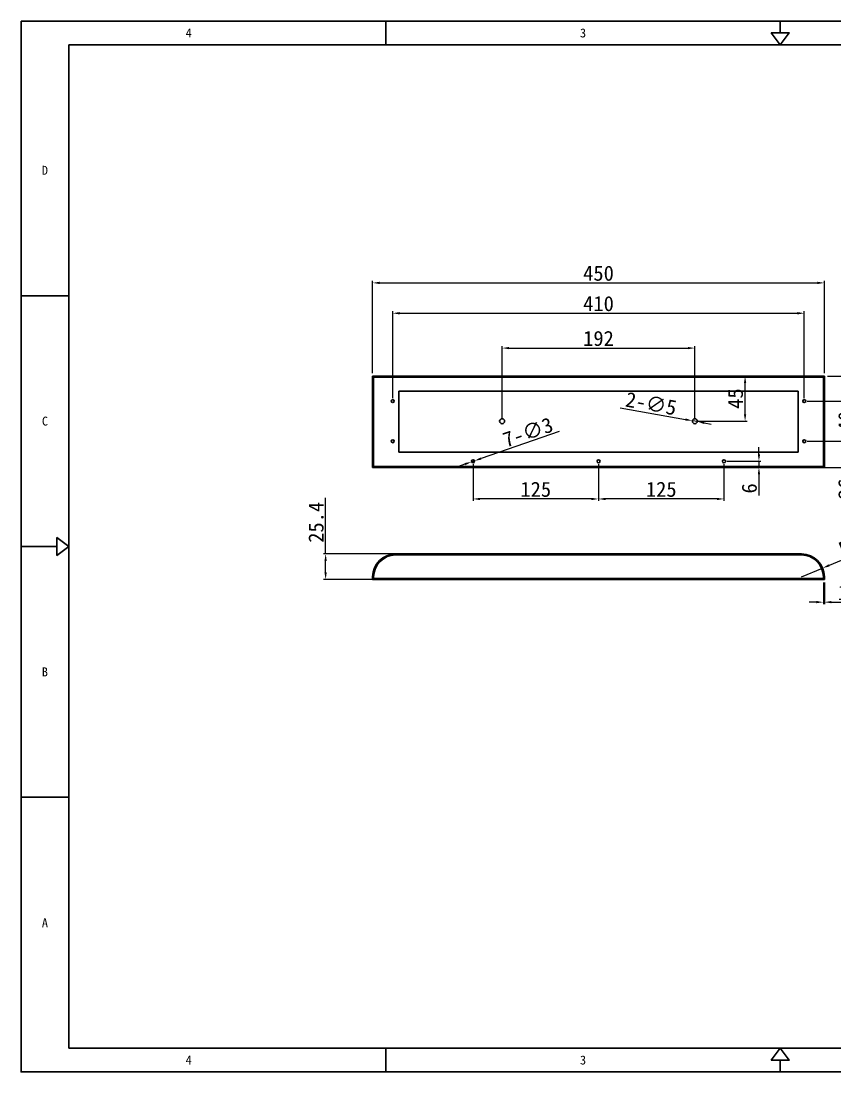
# Model space of a CAD drawing. Header units: millimetres. Extents: x 10653 to 40244, y 19163 to 29561.
# Drawn here: x 28617 to 29427, y 19630 to 20678 of the extents above; entities that cross this region are included whole.
import ezdxf
from ezdxf.enums import TextEntityAlignment as Align

# ---------------------------------------------------------------- set-up
doc = ezdxf.new("R2010")
doc.units = ezdxf.units.MM
doc.header["$PDSIZE"] = -1
doc.linetypes.add('HIDDEN', pattern=[1.905, 1.27, -0.635])
for name, color, linetype in [('02___PRT_ALL_AXES', 7, 'Continuous'), ('DEFAULT_2', 8, 'HIDDEN'), ('print', 30, 'Continuous')]:
    doc.layers.add(name, color=color, linetype=linetype)
doc.layers.add('dim', color=2, linetype='Continuous', lineweight=9)
doc.styles.add('Dartop', font='')
doc.styles.get('Dartop').set_extended_font_data('FangSong_GB2312')
doc.dimstyles.new('3', dxfattribs={"dimtxt": 15, "dimasz": 7, "dimexe": 2, "dimexo": 3, "dimgap": 2, "dimtad": 1, "dimzin": 9, "dimdsep": 46, "dimtxsty": 'Standard', "dimcen": 1, "dimadec": 1, "dimazin": 2, "dimtfac": 0.5, "dimtmove": 0, "dimatfit": 3, "dimfxl": 0, "dimtolj": 1, "dimlwd": 9, "dimlwe": 9, "dimarcsym": 0})

# ---------------------------------------------------------------- blocks, each defined once
blk = doc.blocks.new('*D264')
at = {"layer": 'Defpoints', "color": 0, "lineweight": 9, "transparency": 16777216}
for p in [(29287.8, 20351.7), (29095.8, 20278.8), (29287.8, 20278.8)]:
    blk.add_point(p, dxfattribs=at)
at = {"layer": 'dim', "color": 0, "lineweight": 9, "transparency": 16777216}
for p, q in [((29095.8, 20281.8), (29095.8, 20353.7)), ((29102.8, 20351.7), (29280.8, 20351.7)), ((29287.8, 20281.8), (29287.8, 20353.7))]:
    blk.add_line(p, q, dxfattribs=at)
for points in [[(29102.8, 20352.8), (29102.8, 20350.5), (29095.8, 20351.7)], [(29280.8, 20352.8), (29280.8, 20350.5), (29287.8, 20351.7)]]:
    blk.add_solid(points, dxfattribs=at)
at = {"layer": 'dim', "color": 0, "lineweight": 9, "transparency": 16777216, "insert": (29191.8, 20361.2), "char_height": 15, "attachment_point": 5}
blk.add_mtext('\\A1;192', dxfattribs=at)
blk = doc.blocks.new('*D265')
at = {"layer": 'Defpoints', "color": 0, "lineweight": 9, "transparency": 16777216}
for p in [(29396.8, 20386.4), (28986.8, 20298.8), (29396.8, 20298.8)]:
    blk.add_point(p, dxfattribs=at)
at = {"layer": 'dim', "color": 0, "lineweight": 9, "transparency": 16777216}
for p, q in [((28986.8, 20301.8), (28986.8, 20388.4)), ((29396.8, 20301.8), (29396.8, 20388.4)), ((28993.8, 20386.4), (29389.8, 20386.4))]:
    blk.add_line(p, q, dxfattribs=at)
for points in [[(28993.8, 20387.6), (28993.8, 20385.2), (28986.8, 20386.4)], [(29389.8, 20387.6), (29389.8, 20385.2), (29396.8, 20386.4)]]:
    blk.add_solid(points, dxfattribs=at)
at = {"layer": 'dim', "color": 0, "lineweight": 9, "transparency": 16777216, "insert": (29191.8, 20395.9), "char_height": 15, "attachment_point": 5}
blk.add_mtext('\\A1;410', dxfattribs=at)
blk = doc.blocks.new('*D266')
at = {"layer": 'Defpoints', "color": 0, "lineweight": 9, "transparency": 16777216}
for p in [(29416.8, 20416.7), (28966.8, 20323.8), (29416.8, 20323.8)]:
    blk.add_point(p, dxfattribs=at)
at = {"layer": 'dim', "color": 0, "lineweight": 9, "transparency": 16777216}
for p, q in [((28966.8, 20326.8), (28966.8, 20418.7)), ((29416.8, 20326.8), (29416.8, 20418.7)), ((28973.8, 20416.7), (29409.8, 20416.7))]:
    blk.add_line(p, q, dxfattribs=at)
for points in [[(28973.8, 20417.8), (28973.8, 20415.5), (28966.8, 20416.7)], [(29409.8, 20417.8), (29409.8, 20415.5), (29416.8, 20416.7)]]:
    blk.add_solid(points, dxfattribs=at)
at = {"layer": 'dim', "color": 0, "lineweight": 9, "transparency": 16777216, "insert": (29191.8, 20426.2), "char_height": 15, "attachment_point": 5}
blk.add_mtext('\\A1;450', dxfattribs=at)
blk = doc.blocks.new('*D267')
at = {"layer": 'Defpoints', "color": 0, "lineweight": 9, "transparency": 16777216}
for p in [(29287.8, 20323.8), (29337.8, 20323.8), (29287.8, 20278.8)]:
    blk.add_point(p, dxfattribs=at)
at = {"layer": 'dim', "color": 0, "lineweight": 9, "transparency": 16777216}
for p, q in [((29290.8, 20323.8), (29339.8, 20323.8)), ((29337.8, 20285.8), (29337.8, 20316.8)), ((29290.8, 20278.8), (29339.8, 20278.8))]:
    blk.add_line(p, q, dxfattribs=at)
for points in [[(29336.7, 20316.8), (29339, 20316.8), (29337.8, 20323.8)], [(29336.7, 20285.8), (29339, 20285.8), (29337.8, 20278.8)]]:
    blk.add_solid(points, dxfattribs=at)
at = {"layer": 'dim', "color": 0, "lineweight": 9, "transparency": 16777216, "insert": (29328.3, 20301.3), "char_height": 15, "attachment_point": 5, "rotation": 90}
blk.add_mtext('\\A1;45', dxfattribs=at)
blk = doc.blocks.new('*D268')
at = {"layer": 'Defpoints', "color": 0, "lineweight": 9, "transparency": 16777216}
for p in [(29396.8, 20298.8), (29396.8, 20258.8), (29447.7, 20258.8)]:
    blk.add_point(p, dxfattribs=at)
at = {"layer": 'dim', "color": 0, "lineweight": 9, "transparency": 16777216}
for p, q in [((29399.8, 20298.8), (29449.7, 20298.8)), ((29447.7, 20291.8), (29447.7, 20265.8)), ((29399.8, 20258.8), (29449.7, 20258.8))]:
    blk.add_line(p, q, dxfattribs=at)
for points in [[(29446.5, 20291.8), (29448.8, 20291.8), (29447.7, 20298.8)], [(29446.5, 20265.8), (29448.8, 20265.8), (29447.7, 20258.8)]]:
    blk.add_solid(points, dxfattribs=at)
at = {"layer": 'dim', "color": 0, "lineweight": 9, "transparency": 16777216, "insert": (29438.2, 20278.8), "char_height": 15, "attachment_point": 5, "rotation": 90}
blk.add_mtext('\\A1;40', dxfattribs=at)
blk = doc.blocks.new('*D269')
at = {"layer": 'Defpoints', "color": 0, "lineweight": 9, "transparency": 16777216}
for p in [(29396.8, 20258.8), (29396.8, 20232.8), (29447.7, 20232.8)]:
    blk.add_point(p, dxfattribs=at)
at = {"layer": 'dim', "color": 0, "lineweight": 9, "transparency": 16777216}
for p, q in [((29399.8, 20258.8), (29449.7, 20258.8)), ((29447.7, 20251.8), (29447.7, 20239.8)), ((29399.8, 20232.8), (29449.7, 20232.8)), ((29447.7, 20232.8), (29447.7, 20196.8))]:
    blk.add_line(p, q, dxfattribs=at)
for points in [[(29446.5, 20251.8), (29448.8, 20251.8), (29447.7, 20258.8)], [(29446.5, 20239.8), (29448.8, 20239.8), (29447.7, 20232.8)]]:
    blk.add_solid(points, dxfattribs=at)
at = {"layer": 'dim', "color": 0, "lineweight": 9, "transparency": 16777216, "insert": (29438.2, 20211.3), "char_height": 15, "attachment_point": 5, "rotation": 90}
blk.add_mtext('\\A1;26', dxfattribs=at)
blk = doc.blocks.new('*D270')
at = {"layer": 'Defpoints', "color": 0, "lineweight": 9, "transparency": 16777216}
for p in [(29416.8, 20323.8), (29416.8, 20232.8), (29480.4, 20232.8)]:
    blk.add_point(p, dxfattribs=at)
at = {"layer": 'dim', "color": 0, "lineweight": 9, "transparency": 16777216}
for p, q in [((29419.8, 20323.8), (29482.4, 20323.8)), ((29480.4, 20316.8), (29480.4, 20239.8)), ((29419.8, 20232.8), (29482.4, 20232.8))]:
    blk.add_line(p, q, dxfattribs=at)
for points in [[(29479.3, 20316.8), (29481.6, 20316.8), (29480.4, 20323.8)], [(29479.3, 20239.8), (29481.6, 20239.8), (29480.4, 20232.8)]]:
    blk.add_solid(points, dxfattribs=at)
at = {"layer": 'dim', "color": 0, "lineweight": 9, "transparency": 16777216, "insert": (29470.9, 20278.3), "char_height": 15, "attachment_point": 5, "rotation": 90}
blk.add_mtext('\\A1;91', dxfattribs=at)
blk = doc.blocks.new('*D271')
at = {"layer": 'Defpoints', "color": 0, "lineweight": 9, "transparency": 16777216}
for p in [(29316.8, 20238.8), (29316.8, 20232.8), (29351.6, 20232.8)]:
    blk.add_point(p, dxfattribs=at)
at = {"layer": 'dim', "color": 0, "lineweight": 9, "transparency": 16777216}
for p, q in [((29351.6, 20245.8), (29351.6, 20252.8)), ((29319.8, 20238.8), (29353.6, 20238.8)), ((29319.8, 20232.8), (29353.6, 20232.8)), ((29351.6, 20238.8), (29351.6, 20232.8)), ((29351.6, 20225.8), (29351.6, 20204.8))]:
    blk.add_line(p, q, dxfattribs=at)
for points in [[(29350.5, 20245.8), (29352.8, 20245.8), (29351.6, 20238.8)], [(29350.5, 20225.8), (29352.8, 20225.8), (29351.6, 20232.8)]]:
    blk.add_solid(points, dxfattribs=at)
at = {"layer": 'dim', "color": 0, "lineweight": 9, "transparency": 16777216, "insert": (29342.1, 20211.8), "char_height": 15, "attachment_point": 5, "rotation": 90}
blk.add_mtext('\\A1;6', dxfattribs=at)
blk = doc.blocks.new('*D272')
at = {"layer": 'Defpoints', "color": 0, "lineweight": 9, "transparency": 16777216}
for p in [(29191.8, 20238.8), (29316.8, 20238.8), (29191.8, 20201.3)]:
    blk.add_point(p, dxfattribs=at)
at = {"layer": 'dim', "color": 0, "lineweight": 9, "transparency": 16777216}
for p, q in [((29191.8, 20235.8), (29191.8, 20199.3)), ((29316.8, 20235.8), (29316.8, 20199.3)), ((29309.8, 20201.3), (29198.8, 20201.3))]:
    blk.add_line(p, q, dxfattribs=at)
for points in [[(29198.8, 20202.4), (29198.8, 20200.1), (29191.8, 20201.3)], [(29309.8, 20202.4), (29309.8, 20200.1), (29316.8, 20201.3)]]:
    blk.add_solid(points, dxfattribs=at)
at = {"layer": 'dim', "color": 0, "lineweight": 9, "transparency": 16777216, "insert": (29254.3, 20210.8), "char_height": 15, "attachment_point": 5}
blk.add_mtext('\\A1;125', dxfattribs=at)
blk = doc.blocks.new('*D273')
at = {"layer": 'Defpoints', "color": 0, "lineweight": 9, "transparency": 16777216}
for p in [(29066.8, 20238.8), (29191.8, 20238.8), (29066.8, 20201.3)]:
    blk.add_point(p, dxfattribs=at)
at = {"layer": 'dim', "color": 0, "lineweight": 9, "transparency": 16777216}
for p, q in [((29066.8, 20235.8), (29066.8, 20199.3)), ((29191.8, 20235.8), (29191.8, 20199.3)), ((29184.8, 20201.3), (29073.8, 20201.3))]:
    blk.add_line(p, q, dxfattribs=at)
for points in [[(29073.8, 20202.4), (29073.8, 20200.1), (29066.8, 20201.3)], [(29184.8, 20202.4), (29184.8, 20200.1), (29191.8, 20201.3)]]:
    blk.add_solid(points, dxfattribs=at)
at = {"layer": 'dim', "color": 0, "lineweight": 9, "transparency": 16777216, "insert": (29129.3, 20210.8), "char_height": 15, "attachment_point": 5}
blk.add_mtext('\\A1;125', dxfattribs=at)
blk = doc.blocks.new('*D274')
at = {"layer": 'Defpoints', "color": 0, "lineweight": 9, "transparency": 16777216}
for p in [(29285.4, 20279.2), (29290.3, 20278.4)]:
    blk.add_point(p, dxfattribs=at)
at = {"layer": 'dim', "color": 0, "lineweight": 9, "transparency": 16777216}
for p, q in [((29213.5, 20292.2), (29278.5, 20280.5)), ((29290.3, 20278.4), (29285.4, 20279.2)), ((29297.2, 20277.1), (29304.1, 20275.9))]:
    blk.add_line(p, q, dxfattribs=at)
for points in [[(29278.7, 20281.6), (29278.3, 20279.3), (29285.4, 20279.2)], [(29297.4, 20278.3), (29297, 20276), (29290.3, 20278.4)]]:
    blk.add_solid(points, dxfattribs=at)
at = {"layer": 'dim', "color": 0, "lineweight": 9, "transparency": 16777216, "insert": (29244.2, 20296.3), "char_height": 15, "attachment_point": 5, "rotation": 349.7772}
blk.add_mtext('\\A1;2-∅5', dxfattribs=at)
blk = doc.blocks.new('*D275')
at = {"layer": 'Defpoints', "color": 0, "lineweight": 9, "transparency": 16777216}
for p in [(29065.4, 20238.3), (29068.2, 20239.3)]:
    blk.add_point(p, dxfattribs=at)
at = {"layer": 'dim', "color": 0, "lineweight": 9, "transparency": 16777216}
for p, q in [((29152.5, 20268.4), (29074.9, 20241.6)), ((29058.8, 20236), (29052.2, 20233.7)), ((29065.4, 20238.3), (29068.2, 20239.3))]:
    blk.add_line(p, q, dxfattribs=at)
for points in [[(29074.5, 20242.7), (29075.2, 20240.5), (29068.2, 20239.3)], [(29058.4, 20237.1), (29059.2, 20234.9), (29065.4, 20238.3)]]:
    blk.add_solid(points, dxfattribs=at)
at = {"layer": 'dim', "color": 0, "lineweight": 9, "transparency": 16777216, "insert": (29121.5, 20267.8), "char_height": 15, "attachment_point": 5, "rotation": 19.0796}
blk.add_mtext('\\A1;7-∅3', dxfattribs=at)
blk = doc.blocks.new('*D276')
at = {"layer": 'Defpoints', "color": 0, "lineweight": 9, "transparency": 16777216}
for p in [(28992.7, 20146.5), (28920, 20121.1), (28992.7, 20121.1)]:
    blk.add_point(p, dxfattribs=at)
at = {"layer": 'dim', "color": 0, "lineweight": 9, "transparency": 16777216}
for p, q in [((28920, 20146.5), (28920, 20202.5)), ((28989.7, 20146.5), (28918, 20146.5)), ((28920, 20128.1), (28920, 20139.5)), ((28989.7, 20121.1), (28918, 20121.1))]:
    blk.add_line(p, q, dxfattribs=at)
for points in [[(28918.8, 20139.5), (28921.1, 20139.5), (28920, 20146.5)], [(28918.8, 20128.1), (28921.1, 20128.1), (28920, 20121.1)]]:
    blk.add_solid(points, dxfattribs=at)
at = {"layer": 'dim', "color": 0, "lineweight": 9, "transparency": 16777216, "insert": (28910.5, 20178), "char_height": 15, "attachment_point": 5, "rotation": 90}
blk.add_mtext('\\A1;25.4', dxfattribs=at)
blk = doc.blocks.new('*D277')
at = {"layer": 'Defpoints', "color": 0, "lineweight": 9, "transparency": 16777216}
for p in [(29415.1, 20132.4), (29394, 20123.6)]:
    blk.add_point(p, dxfattribs=at)
at = {"layer": 'dim', "color": 0, "lineweight": 9, "transparency": 16777216}
for p, q in [((29500.9, 20168.2), (29421.5, 20135.1)), ((29394, 20123.6), (29415.1, 20132.4))]:
    blk.add_line(p, q, dxfattribs=at)
blk.add_solid([(29421.1, 20136.2), (29422, 20134), (29415.1, 20132.4)], dxfattribs=at)
at = {"layer": 'dim', "color": 0, "lineweight": 9, "transparency": 16777216, "insert": (29460.8, 20161.8), "char_height": 15, "attachment_point": 5, "rotation": 22.6196}
blk.add_mtext('\\A1;R22.86', dxfattribs=at)
blk = doc.blocks.new('*D278')
at = {"layer": 'Defpoints', "color": 0, "lineweight": 9, "transparency": 16777216}
for p in [(29415.8, 20121.1), (29416.8, 20121.1), (29416.8, 20098.4)]:
    blk.add_point(p, dxfattribs=at)
at = {"layer": 'dim', "color": 0, "lineweight": 9, "transparency": 16777216}
for p, q in [((29415.8, 20118.1), (29415.8, 20096.4)), ((29416.8, 20118.1), (29416.8, 20096.4)), ((29408.8, 20098.4), (29401.8, 20098.4)), ((29415.8, 20098.4), (29416.8, 20098.4)), ((29423.8, 20098.4), (29439.8, 20098.4))]:
    blk.add_line(p, q, dxfattribs=at)
for points in [[(29408.8, 20099.6), (29408.8, 20097.3), (29415.8, 20098.4)], [(29423.8, 20099.6), (29423.8, 20097.3), (29416.8, 20098.4)]]:
    blk.add_solid(points, dxfattribs=at)
at = {"layer": 'dim', "color": 0, "lineweight": 9, "transparency": 16777216, "insert": (29435.3, 20107.9), "char_height": 15, "attachment_point": 5}
blk.add_mtext('\\A1;1', dxfattribs=at)

msp = doc.modelspace()

# ---------------------------------------------------------------- linework, layer by layer
at = {"color": 0}
for p, q in [((28979.969, 20653.885), (28979.969, 20677.694)), ((29372.822, 20665.79), (29372.822, 20677.694)), ((28664.15, 19653.896), (28664.15, 20653.885)), ((28664.15, 20653.885), (30081.493, 20653.885)), ((28664.15, 20403.888), (28616.532, 20403.888)), ((28652.246, 20153.89), (28616.532, 20153.89)), ((28664.15, 19903.893), (28616.532, 19903.893)), ((30081.493, 19653.896), (28664.15, 19653.896)), ((28979.969, 19630.086), (28979.969, 19653.896)), ((29372.822, 19641.991), (29372.822, 19630.086))]:
    msp.add_line(p, q, dxfattribs=at)
at = {"color": 3, "linetype": 'Continuous'}
for p, q in [((28966.82, 20323.796), (28966.82, 20232.796)), ((29416.82, 20323.796), (28966.82, 20323.796)), ((29416.82, 20232.796), (29416.82, 20323.796)), ((28992.82, 20247.796), (28992.82, 20308.796)), ((28992.82, 20308.796), (29390.82, 20308.796)), ((29390.82, 20308.796), (29390.82, 20247.796)), ((29390.82, 20247.796), (28992.82, 20247.796)), ((29416.82, 20233.796), (28966.82, 20233.796)), ((28966.82, 20232.796), (29416.82, 20232.796)), ((29393.96, 20146.486), (28989.68, 20146.486)), ((28966.82, 20123.626), (28966.82, 20121.086)), ((29416.82, 20121.086), (28966.82, 20121.086)), ((29416.82, 20121.086), (29416.82, 20123.626))]:
    msp.add_line(p, q, dxfattribs=at)
at = {"color": 7, "linetype": 'Continuous'}
for p, q in [((28967.82, 20233.796), (28967.82, 20323.796)), ((29415.82, 20233.796), (29415.82, 20323.796)), ((28966.82, 20322.796), (29416.82, 20322.796)), ((28989.68, 20146.486), (28989.68, 20145.486)), ((29393.96, 20146.486), (29393.96, 20145.486)), ((29393.96, 20145.486), (28989.68, 20145.486)), ((28966.82, 20123.626), (28967.82, 20123.626)), ((29416.82, 20122.086), (28966.82, 20122.086)), ((28967.82, 20123.626), (28967.82, 20121.086)), ((29416.82, 20123.626), (29415.82, 20123.626)), ((29415.82, 20121.086), (29415.82, 20123.626))]:
    msp.add_line(p, q, dxfattribs=at)
at = {"color": 0}
for points in [[(29372.822, 20653.885), (29381.75, 20665.79), (29363.893, 20665.79), (29372.822, 20653.885)], [(28664.15, 20153.89), (28652.246, 20144.962), (28652.246, 20162.819), (28664.15, 20153.89)], [(29372.822, 19653.896), (29381.75, 19641.991), (29363.893, 19641.991), (29372.822, 19653.896)]]:
    msp.add_lwpolyline(points, close=True, dxfattribs=at)
at = {"color": 3, "linetype": 'Continuous'}
for centre, start, end in [((28989.68, 20123.626), 90, 180), ((29393.96, 20123.626), 0, 90)]:
    msp.add_arc(centre, 22.86, start, end, dxfattribs=at)
at = {"color": 7, "linetype": 'Continuous'}
for centre, start, end in [((28989.68, 20123.626), 90, 180), ((29393.96, 20123.626), 0, 90)]:
    msp.add_arc(centre, 21.86, start, end, dxfattribs=at)
at = {"layer": '02___PRT_ALL_AXES', "color": 8, "linetype": 'HIDDEN'}
for p, q in [((29093.32, 20146.486), (29093.32, 20145.486)), ((29098.32, 20146.486), (29093.32, 20146.486)), ((29098.32, 20146.486), (29098.32, 20145.486)), ((29290.32, 20146.486), (29285.32, 20146.486)), ((29285.32, 20146.486), (29285.32, 20145.486)), ((29290.32, 20146.486), (29290.32, 20145.486)), ((29098.32, 20145.486), (29093.32, 20145.486)), ((29290.32, 20145.486), (29285.32, 20145.486)), ((28985.32, 20122.086), (28985.32, 20121.086)), ((28985.32, 20122.086), (28988.32, 20122.086)), ((28985.32, 20121.086), (28988.32, 20121.086)), ((28988.32, 20122.086), (28988.32, 20121.086)), ((29065.32, 20122.086), (29065.32, 20121.086)), ((29065.32, 20122.086), (29068.32, 20122.086)), ((29065.32, 20121.086), (29068.32, 20121.086)), ((29068.32, 20122.086), (29068.32, 20121.086)), ((29190.32, 20122.086), (29190.32, 20121.086)), ((29190.32, 20122.086), (29193.32, 20122.086)), ((29190.32, 20121.086), (29193.32, 20121.086)), ((29193.32, 20122.086), (29193.32, 20121.086)), ((29315.32, 20122.086), (29318.32, 20122.086)), ((29315.32, 20122.086), (29315.32, 20121.086)), ((29315.32, 20121.086), (29318.32, 20121.086)), ((29318.32, 20122.086), (29318.32, 20121.086)), ((29395.32, 20122.086), (29398.32, 20122.086)), ((29395.32, 20122.086), (29395.32, 20121.086)), ((29395.32, 20121.086), (29398.32, 20121.086)), ((29398.32, 20122.086), (29398.32, 20121.086))]:
    msp.add_line(p, q, dxfattribs=at)
at = {"layer": '02___PRT_ALL_AXES', "color": 3, "linetype": 'Continuous'}
for centre in [(28986.82, 20298.796), (29396.82, 20298.796), (28986.82, 20258.796), (29396.82, 20258.796), (29066.82, 20238.796), (29191.82, 20238.796), (29316.82, 20238.796)]:
    msp.add_circle(centre, 1.5, dxfattribs=at)
at = {"layer": '02___PRT_ALL_AXES', "color": 7, "linetype": 'Continuous'}
for centre in [(29095.82, 20278.796), (29287.82, 20278.796)]:
    msp.add_circle(centre, 2.5, dxfattribs=at)
at = {"layer": 'DEFAULT_2', "color": 8, "linetype": 'HIDDEN'}
for p, q in [((28992.82, 20121.086), (28992.82, 20122.086)), ((29390.82, 20121.086), (29390.82, 20122.086))]:
    msp.add_line(p, q, dxfattribs=at)
at = {"layer": 'print'}
msp.add_lwpolyline([(28616.532, 20677.694), (30129.111, 20677.694), (30129.111, 19630.086), (28616.532, 19630.086)], close=True, dxfattribs=at)

# ---------------------------------------------------------------- texts
at = {"color": 0, "style": 'Dartop'}
for s, p in [('4', (28783.542, 20665.79)), ('3', (29176.395, 20665.79)), ('D', (28640.341, 20528.886)), ('C', (28640.341, 20278.889)), ('B', (28640.341, 20028.892)), ('A', (28640.341, 19778.894)), ('4', (28783.542, 19641.991)), ('3', (29176.395, 19641.991))]:
    msp.add_text(s, height=8.928, dxfattribs=at).set_placement(p, align=Align.MIDDLE_CENTER)

# ---------------------------------------------------------------- dimensions: what is measured, and where the dimension line sits
at = {"layer": 'dim', "lineweight": 9}
for base, p1, p2, picture, middle in [((29416.82, 20416.659), (28966.82, 20323.796), (29416.82, 20323.796), '*D266', (29191.82, 20426.159)), ((29396.82, 20386.393), (28986.82, 20298.796), (29396.82, 20298.796), '*D265', (29191.82, 20395.893)), ((29287.82, 20351.669), (29095.82, 20278.796), (29287.82, 20278.796), '*D264', (29191.82, 20361.169)), ((29066.82, 20201.276), (29191.82, 20238.796), (29066.82, 20238.796), '*D273', (29129.32, 20210.776)), ((29191.82, 20201.276), (29316.82, 20238.796), (29191.82, 20238.796), '*D272', (29254.32, 20210.776)), ((29416.82, 20098.444), (29415.82, 20121.086), (29416.82, 20121.086), '*D278', (29435.32, 20107.944))]:
    dim = msp.add_linear_dim(base=base, p1=p1, p2=p2, dimstyle='3', dxfattribs=at)
    dim.commit()
    dim.dimension.update_dxf_attribs({"geometry": picture, "text_midpoint": middle})
for base, p1, p2, picture, middle in [((29337.823, 20323.796), (29287.82, 20278.796), (29287.82, 20323.796), '*D267', (29328.323, 20301.296)), ((29480.424, 20232.796), (29416.82, 20323.796), (29416.82, 20232.796), '*D270', (29470.924, 20278.296)), ((29447.664, 20258.796), (29396.82, 20298.796), (29396.82, 20258.796), '*D268', (29438.164, 20278.796)), ((29351.621, 20232.796), (29316.82, 20238.796), (29316.82, 20232.796), '*D271', (29342.121, 20211.796))]:
    dim = msp.add_linear_dim(base=base, p1=p1, p2=p2, angle=90, dimstyle='3', dxfattribs=at)
    dim.commit()
    dim.dimension.update_dxf_attribs({"geometry": picture, "text_midpoint": middle})
dim = msp.add_diameter_dim_2p(p1=(29290.28, 20278.352), p2=(29285.36, 20279.24), text='2-<>', dimstyle='3', dxfattribs=at)
dim.commit()
dim.dimension.update_dxf_attribs({"geometry": '*D274', "text_midpoint": (29244.236, 20296.309)})
dim = msp.add_diameter_dim_2p(p1=(29065.402, 20238.306), p2=(29068.238, 20239.286), text='7-<>', dimstyle='3', dxfattribs=at)
dim.commit()
dim.dimension.update_dxf_attribs({"geometry": '*D275', "text_midpoint": (29124.613, 20258.785), "dimtype": 163})
for base, p1, p2, picture, middle in [((29447.664, 20232.796), (29396.82, 20258.796), (29396.82, 20232.796), '*D269', (29447.664, 20211.296)), ((28919.974, 20121.086), (28992.743, 20146.486), (28992.743, 20121.086), '*D276', (28919.974, 20177.986))]:
    dim = msp.add_linear_dim(base=base, p1=p1, p2=p2, angle=90, dimstyle='3', dxfattribs=at)
    dim.commit()
    dim.dimension.update_dxf_attribs({"geometry": picture, "text_midpoint": middle, "dimtype": 160})
dim = msp.add_radius_dim(center=(29393.96, 20123.626), mpoint=(29415.062, 20132.418), dimstyle='3', dxfattribs=at)
dim.commit()
dim.dimension.update_dxf_attribs({"geometry": '*D277', "text_midpoint": (29460.792, 20161.764)})

doc.saveas('drawing.dxf')
